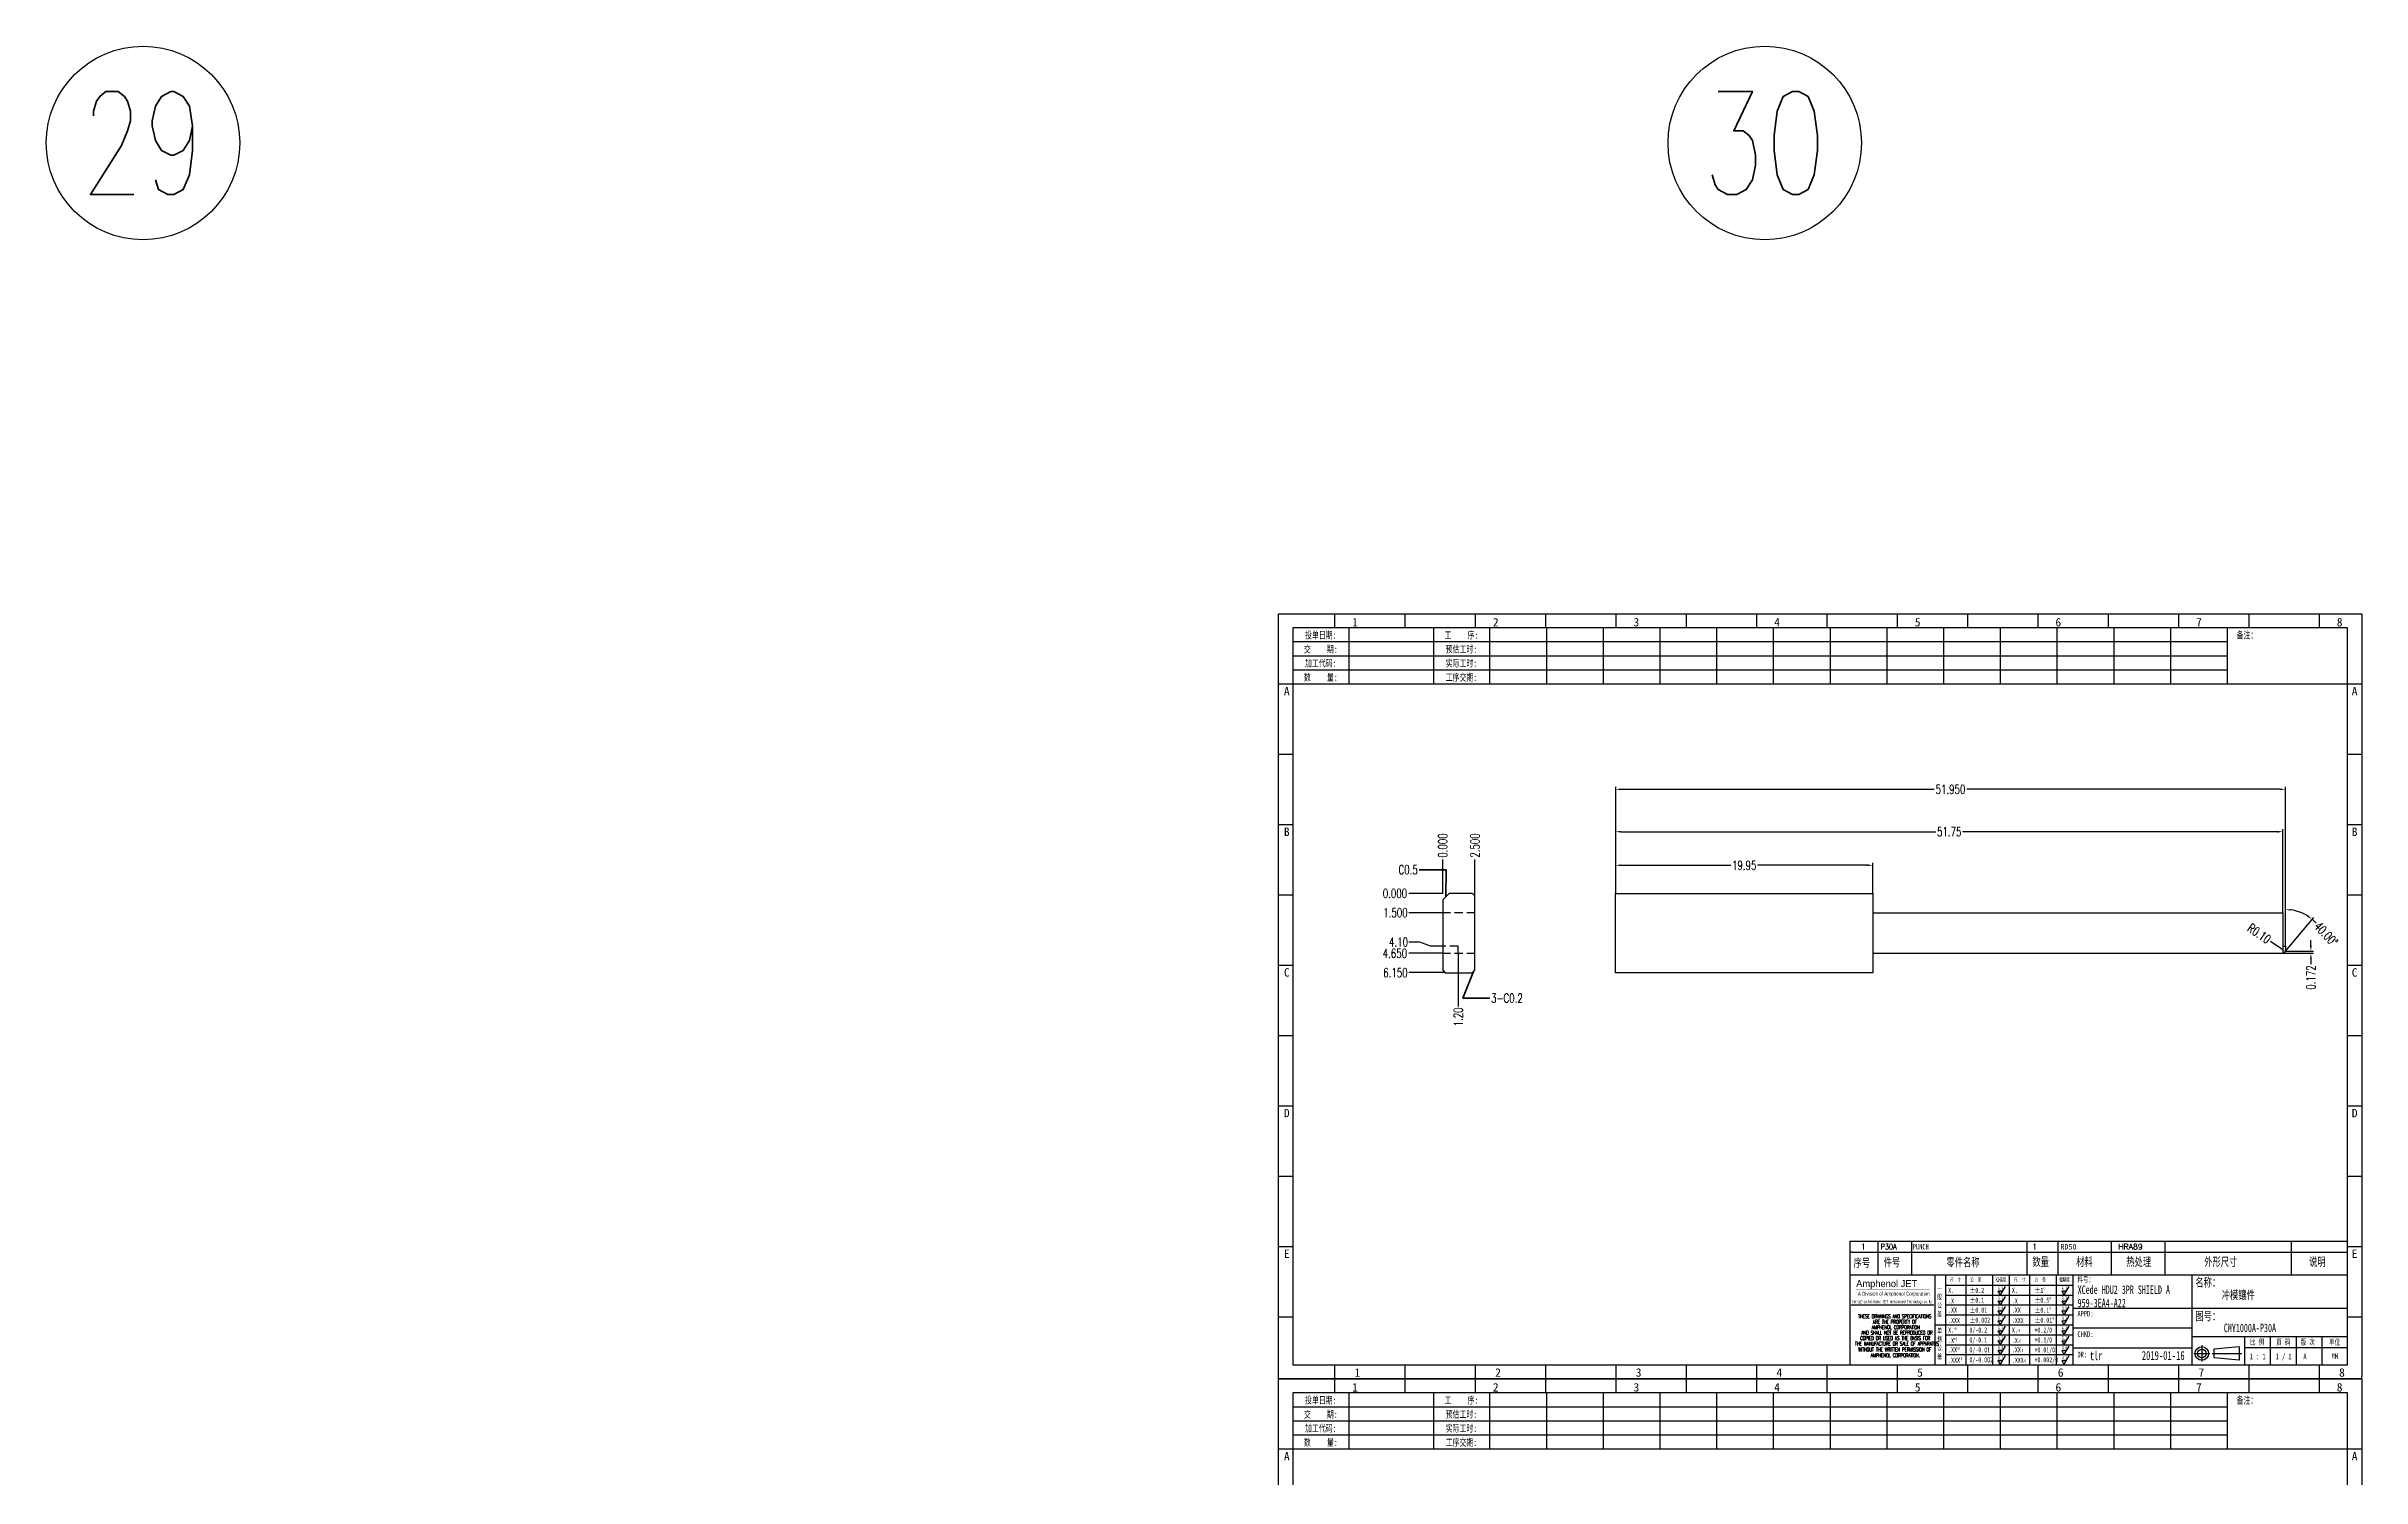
# Model space of a CAD drawing. Header units: millimetres. Extents: x -2852 to 5627, y -2271 to 1849.
# Drawn here: x -1689.5 to -1510, y 102.8 to 213.8 of the extents above; entities that cross this region are included whole.
import ezdxf
from ezdxf.enums import TextEntityAlignment as Align

# ---------------------------------------------------------------- set-up
doc = ezdxf.new("R2010")
doc.units = ezdxf.units.MM
doc.header["$PDSIZE"] = 3
doc.linetypes.add('DASHED', pattern=[19.05, 12.7, -6.35])
doc.linetypes.add('DASHED2', pattern=[9.525, 6.35, -3.175])
for name, color, linetype in [('1', 7, 'Continuous'), ('11', 4, 'DASHED2'), ('41', 1, 'Continuous'), ('66', 1, 'Continuous')]:
    doc.layers.add(name, color=color, linetype=linetype)
doc.styles.add('CH', font='仿宋_GB2312_0.ttf')
doc.styles.add('jet01', font='simplex.shx', dxfattribs={"width": 0.7, "bigfont": 'hztxt.shx'})
doc.styles.add('jet02', font='simplex.shx', dxfattribs={"width": 0.7})
doc.styles.add('SIMPLEX', font='SIMPLEX')
doc.styles.get("Standard").update_dxf_attribs({"font": '仿宋_GB2312_0.ttf', "width": 0.7})
doc.styles.add('TEXTSTYLE_1', font='TRIUMB.TTF')
doc.styles.add('TEXTSTYLE_2', font='TRIUM.TTF')
doc.styles.add('tk', font='', dxfattribs={"width": 0.7})
doc.styles.add('tk 2', font='仿宋_GB2312_0.ttf', dxfattribs={"width": 0.65})
doc.styles.add('tk 4', font='simplex.shx', dxfattribs={"width": 0.65, "bigfont": 'bigfont.shx'})
doc.styles.get('tk').set_extended_font_data('NSimSun')
doc.dimstyles.new('jet02', dxfattribs={"dimtxt": 3.5, "dimasz": 2.1, "dimexe": 1, "dimexo": 0, "dimgap": 0.5, "dimtad": 0, "dimtoh": 1, "dimdec": 3, "dimzin": 9, "dimdsep": 46, "dimtxsty": 'jet02', "dimcen": 0, "dimclrt": 256, "dimazin": 2, "dimtfac": 1, "dimtdec": 3, "dimtofl": 0, "dimtmove": 0, "dimatfit": 1, "dimfxl": 0, "dimarcsym": 0})

# ---------------------------------------------------------------- blocks, each defined once
blk = doc.blocks.new('A3-N')
at = {"layer": '1', "color": 1}
for p, q in [((0, 0), (0, 296.73)), ((0, 296.73), (420, 296.73)), ((21.82, 291.27), (21.82, 296.73)), ((49.09, 291.27), (49.09, 296.73)), ((76.36, 291.27), (76.36, 296.73)), ((103.64, 291.27), (103.64, 296.73)), ((103.64, 291.27), (103.64, 296.73)), ((103.64, 291.27), (103.64, 296.73)), ((130.91, 291.27), (130.91, 296.73)), ((158.18, 291.27), (158.18, 296.73)), ((185.45, 291.27), (185.45, 296.73)), ((212.73, 291.27), (212.73, 296.73)), ((240, 291.27), (240, 296.73)), ((267.27, 291.27), (267.27, 296.73)), ((294.55, 291.27), (294.55, 296.73)), ((321.82, 291.27), (321.82, 296.73)), ((349.09, 291.27), (349.09, 296.73)), ((376.36, 291.27), (376.36, 296.73)), ((403.64, 291.27), (403.64, 296.73)), ((420, 296.73), (420, 1)), ((5.45, 269.45), (0, 269.45)), ((420, 269.45), (414.55, 269.45)), ((5.45, 242.18), (0, 242.18)), ((420, 242.18), (414.55, 242.18)), ((5.45, 214.91), (0, 214.91)), ((420, 214.91), (414.55, 214.91)), ((5.45, 187.64), (0, 187.64)), ((420, 187.64), (414.55, 187.64)), ((5.45, 160.36), (0, 160.36)), ((420, 160.36), (414.55, 160.36)), ((5.45, 133.09), (0, 133.09)), ((420, 133.09), (414.55, 133.09)), ((5.45, 105.82), (0, 105.82)), ((420, 105.82), (414.55, 105.82)), ((5.45, 78.55), (0, 78.55)), ((420, 78.55), (414.55, 78.55)), ((5.45, 51.27), (0, 51.27)), ((222.45, 49.09), (221.45, 49.09)), ((221.45, 49.09), (221.45, 40.36)), ((222.45, 49.09), (414.55, 49.09)), ((232.36, 49.09), (232.36, 40.36)), ((245.45, 49.09), (245.45, 40.36)), ((290.18, 49.09), (290.18, 40.36)), ((302.18, 49.09), (302.18, 40.36)), ((322.91, 49.09), (322.91, 40.36)), ((343.64, 49.09), (343.64, 40.36)), ((392.73, 40.36), (392.73, 49.09)), ((420, 51.27), (414.55, 51.27)), ((258.55, 40.36), (258.55, 5.44)), ((266.45, 40.36), (266.45, 5.44)), ((276.78, 40.36), (276.78, 5.45)), ((291.18, 40.36), (291.18, 5.45)), ((301.51, 40.37), (301.51, 5.46)), ((308.01, 40.36), (308.01, 5.45)), ((354.09, 40.36), (354.09, 5.45)), ((308.01, 32.39), (258.55, 32.39)), ((308.01, 28.54), (258.55, 28.54)), ((414.55, 27.27), (308.01, 27.27)), ((5.45, 24), (0, 24)), ((308.01, 24.69), (258.55, 24.69)), ((354.09, 19.63), (308.01, 19.63)), ((420, 24), (414.55, 24)), ((308.01, 16.99), (258.55, 16.99)), ((308.01, 13.14), (258.55, 13.14)), ((308.01, 9.29), (258.55, 9.29)), ((308.01, 11.99), (354.09, 11.99)), ((414.55, 16.36), (354.09, 16.36)), ((372.51, 12.49), (362.69, 11.5)), ((362.69, 11.5), (362.69, 8.23)), ((372.51, 12.49), (372.51, 7.25)), ((374.55, 16.36), (374.55, 5.45)), ((414.55, 12), (374.55, 12)), ((384.55, 16.36), (384.55, 5.45)), ((394.55, 16.36), (394.55, 5.45)), ((404.55, 16.36), (404.55, 5.45)), ((1, 0), (0, 0)), ((420, 0), (1, 0)), ((21.82, 0), (21.82, 5.45)), ((49.09, 0), (49.09, 5.45)), ((76.36, 0), (76.36, 5.45)), ((103.64, 0), (103.64, 5.45)), ((130.91, 0), (130.91, 5.45)), ((158.18, 0), (158.18, 5.45)), ((185.45, 0), (185.45, 5.45)), ((212.73, 0), (212.73, 5.45)), ((240, 0), (240, 5.45)), ((267.27, 0), (267.27, 5.45)), ((294.55, 0), (294.55, 5.45)), ((321.82, 0), (321.82, 5.45)), ((349.09, 0), (349.09, 5.45)), ((372.51, 7.25), (362.69, 8.23)), ((376.36, 0), (376.36, 5.45)), ((403.64, 0), (403.64, 5.45)), ((420, 0), (420, 1))]:
    blk.add_line(p, q, dxfattribs=at)
at = {"layer": '1'}
for p, q in [((414.55, 278.18), (414.55, 284.73)), ((221.45, 40.36), (221.45, 5.45)), ((221.45, 40.36), (414.55, 40.36)), ((221.45, 40.36), (414.55, 40.36)), ((254.41, 40.36), (254.41, 5.45)), ((308.01, 36.24), (258.55, 36.24)), ((283.28, 40.36), (283.28, 5.45)), ((222.08, 28.67), (254.12, 28.67)), ((308.01, 20.84), (254.41, 20.84))]:
    blk.add_line(p, q, dxfattribs=at)
at = {"layer": '1', "color": 1, "ltscale": 0.05}
for p, q in [((278.93, 34.04), (279.79, 32.56)), ((278.93, 34.04), (280.65, 34.04)), ((278.93, 30.19), (279.79, 28.71)), ((278.93, 30.19), (280.65, 30.19)), ((281.68, 35.84), (279.79, 32.56)), ((281.68, 31.99), (279.79, 28.71)), ((281.68, 28.14), (279.79, 24.86)), ((303.66, 34.05), (304.52, 32.56)), ((303.66, 34.05), (305.38, 34.05)), ((303.66, 30.2), (305.38, 30.2)), ((303.66, 30.2), (304.52, 28.71)), ((306.41, 35.84), (304.52, 32.56)), ((306.41, 31.99), (304.52, 28.71)), ((306.41, 28.14), (304.52, 24.86)), ((278.93, 26.34), (279.79, 24.86)), ((278.93, 26.34), (280.65, 26.34)), ((278.93, 22.49), (280.65, 22.49)), ((278.93, 22.49), (279.79, 21.01)), ((278.93, 18.66), (279.79, 17.17)), ((278.93, 18.66), (280.65, 18.66)), ((281.68, 24.29), (279.79, 21.01)), ((281.68, 20.45), (279.79, 17.17)), ((303.66, 26.35), (304.52, 24.86)), ((303.66, 26.35), (305.38, 26.35)), ((303.66, 22.5), (305.38, 22.5)), ((303.66, 22.5), (304.52, 21.01)), ((303.66, 18.66), (304.52, 17.18)), ((303.66, 18.66), (305.38, 18.66)), ((306.41, 24.29), (304.52, 21.01)), ((306.41, 20.46), (304.52, 17.18)), ((278.93, 14.81), (280.65, 14.81)), ((278.93, 14.81), (279.79, 13.32)), ((278.93, 10.96), (279.79, 9.47)), ((278.93, 10.96), (280.65, 10.96)), ((281.68, 16.6), (279.79, 13.32)), ((281.68, 12.75), (279.79, 9.47)), ((303.66, 14.81), (305.38, 14.81)), ((303.66, 14.81), (304.52, 13.33)), ((303.66, 10.96), (304.52, 9.48)), ((303.66, 10.96), (305.38, 10.96)), ((306.41, 16.61), (304.52, 13.33)), ((306.41, 12.76), (304.52, 9.48)), ((278.93, 7.11), (279.79, 5.62)), ((278.93, 7.11), (280.65, 7.11)), ((281.68, 8.9), (279.79, 5.62)), ((303.66, 7.11), (305.38, 7.11)), ((303.66, 7.11), (304.52, 5.63)), ((306.41, 8.91), (304.52, 5.63))]:
    blk.add_line(p, q, dxfattribs=at)
at = {"layer": '1', "color": 1, "ltscale": 0.1}
for p, q in [((354.86, 9.87), (361.17, 9.87)), ((358.01, 13.02), (358.01, 6.71)), ((362.03, 9.87), (373.54, 9.87))]:
    blk.add_line(p, q, dxfattribs=at)
at = {"layer": '1'}
blk.add_lwpolyline([(221.45, 5.45), (414.55, 5.45), (414.55, 291.27), (5.45, 291.27), (5.45, 5.45), (414.55, 5.45)], dxfattribs=at)
at = {"layer": '1', "color": 7, "linetype": 'Continuous', "const_width": 0.123}
blk.add_lwpolyline([(223.11, 34.74), (252.6, 34.76)], dxfattribs=at)
at = {"layer": '1', "color": 1}
for radius in [2.62, 1.64]:
    blk.add_circle((358.01, 9.87), radius, dxfattribs=at)
at = {"layer": '41'}
for p, q in [((27.27, 291.27), (27.27, 269.45)), ((60, 291.27), (60, 269.45)), ((81.82, 291.27), (81.82, 269.45)), ((103.82, 291.27), (103.82, 269.45)), ((125.82, 291.27), (125.82, 269.45)), ((147.82, 291.27), (147.82, 269.45)), ((169.82, 291.27), (169.82, 269.45)), ((191.82, 291.27), (191.82, 269.45)), ((213.82, 291.27), (213.82, 269.45)), ((235.82, 291.27), (235.82, 269.45)), ((257.82, 291.27), (257.82, 269.45)), ((279.82, 291.27), (279.82, 269.45)), ((301.82, 291.27), (301.82, 269.45)), ((323.82, 291.27), (323.82, 269.45)), ((345.82, 291.27), (345.82, 269.45)), ((367.82, 291.27), (367.82, 269.45)), ((367.82, 285.82), (5.45, 285.82)), ((367.82, 280.36), (5.45, 280.36)), ((367.82, 274.91), (5.45, 274.91)), ((414.55, 269.45), (5.45, 269.45))]:
    blk.add_line(p, q, dxfattribs=at)
at = {"layer": '1', "style": 'tk', "width": 0.7}
for s, p in [('投单日期:', (16.36, 288.55)), ('工    序:', (70.91, 288.55)), ('备注：', (375.51, 288.55)), ('加工代码:', (16.36, 277.64)), ('交    期:', (16.36, 283.09)), ('预估工时:', (70.91, 283.09)), ('实际工时:', (70.91, 277.64)), ('数    量:', (16.36, 272.18)), ('工序交期:', (70.91, 272.18))]:
    blk.add_text(s, height=2.727, dxfattribs=at).set_placement(p, align=Align.MIDDLE)
at = {"layer": '1', "color": 1}
for s, p in [('1', (29.64, 295.11)), ('2', (84.18, 295.11)), ('3', (138.73, 295.11)), ('4', (193.27, 295.11)), ('5', (247.82, 295.11)), ('6', (302.36, 295.11)), ('7', (356.91, 295.11)), ('8', (411.45, 295.11)), ('1', (30.53, 4.11)), ('2', (85.08, 4.11)), ('3', (139.62, 4.11)), ('4', (194.17, 4.11)), ('5', (248.72, 4.11)), ('6', (303.26, 4.11)), ('7', (357.81, 4.11)), ('8', (412.35, 4.11))]:
    blk.add_text(s, height=3.27, dxfattribs=at).set_placement(p, align=Align.TOP_CENTER)
for s, p in [('A', (2.04, 268.36)), ('B', (2.04, 213.82)), ('C', (2.04, 159.27)), ('D', (2.04, 104.73)), ('E', (2.04, 50.18))]:
    blk.add_text(s, height=3.27, dxfattribs=at).set_placement(p, align=Align.TOP_LEFT)
for s, p in [('A', (418.37, 268.36)), ('B', (418.37, 213.82)), ('C', (418.37, 159.27)), ('D', (418.37, 104.73)), ('E', (418.37, 50.18))]:
    blk.add_text(s, height=3.27, dxfattribs=at).set_placement(p, align=Align.TOP_RIGHT)
at = {"layer": '1', "color": 1, "style": 'tk 2', "width": 0.7}
for s, height, p in [('序号', 3.273, (222.96, 43.34)), ('件号', 3.273, (234.62, 43.61)), ('零件名称', 3.273, (258.97, 43.61)), ('数量', 3.273, (292.3, 43.78)), ('材料', 3.273, (309.27, 43.78)), ('热处理', 3.273, (328.71, 43.78)), ('外形尺寸', 3.273, (358.94, 43.78)), ('说明', 3.273, (399.61, 43.78)), ('料号：', 2.182, (309.77, 37.46)), ('名称：', 3.273, (355.52, 35.79)), ('图号：', 3.273, (355.52, 22.7)), ('比 例', 2.182, (376.69, 13.18)), ('页 码', 2.182, (386.85, 13.18)), ('版 次', 2.182, (396.31, 13.18)), ('单位', 2.182, (407.35, 13.18))]:
    blk.add_text(s, height=height, dxfattribs=at).set_placement(p)
at = {"layer": '1', "color": 7, "linetype": 'Continuous', "style": 'TEXTSTYLE_1'}
blk.add_text('Amphenol JET', height=2.7, dxfattribs=at).set_placement((223.96, 35.61))
at = {"layer": '1', "color": 7, "linetype": 'Continuous'}
for s, height, style, width, p in [('HangZhou Amphenol JET Interconnect Technology co.,ltd ', 1.2, 'TEXTSTYLE_2', 0.6, (222.47, 29.36)), ('A Division of Amphenol Corporation', 1.5, 'TEXTSTYLE_2', 0.7, (224.64, 32.29)), ('THESE DRAWINGS AND SPECIFICATIONS', 1.5, 'tk 4', 0.6, (224.73, 23.52)), ('AND SHALL NOT BE REPRODUCED OR', 1.5, 'tk 4', 0.6, (225.95, 17.17)), ('AMPHENOL CORPORATION', 1.5, 'tk 4', 0.6, (230.04, 19.27)), ('ARE THE PROPERTY OF', 1.5, 'tk 4', 0.6, (230.45, 21.35)), ('THE MANUFACTURE OR SALE OF APPARATUS', 1.5, 'tk 4', 0.6, (223.5, 12.92)), ('WITHOUT THE WRITTEN PERMISSION OF', 1.5, 'tk 4', 0.6, (224.73, 10.67)), ('COPIED OR USED AS THE BASIS FOR', 1.5, 'tk 4', 0.6, (225.54, 15.02)), ('AMPHENOL CORPORATION.', 1.5, 'tk 4', 0.6, (229.63, 8.4))]:
    blk.add_text(s, height=height, dxfattribs=dict(at, style=style, width=width)).set_placement(p)
at = {"layer": '1', "color": 1, "style": 'tk 2', "width": 0.7}
for s, p in [('X.', (259.64, 34.37)), ('.X', (259.64, 30.28)), ('.XX', (259.64, 26.71)), ('%%P0.2', (267.9, 34.37)), ('%%P0.1', (267.9, 30.52)), ('%%P0.01', (267.9, 26.67)), ('X.', (284.37, 34.37)), ('.X', (284.37, 30.28)), ('.XX', (284.37, 26.71)), ('%%P1%%D', (293.12, 34.37)), ('%%P0.5%%D', (293.12, 30.52)), ('%%P0.1%%D', (293.12, 26.67)), ('X.', (259.64, 18.97)), ('.XXX', (259.64, 22.68)), ('0/-0.2', (267.9, 18.97)), ('%%P0.002', (267.9, 22.82)), ('X.', (284.37, 18.97)), ('.XXX', (284.37, 22.68)), ('+0.2/0', (293.12, 18.97)), ('%%P0.01%%D', (293.12, 22.82)), ('.X', (259.64, 14.88)), ('.XX', (259.64, 11.31)), ('0/-0.1', (267.9, 15.12)), ('0/-0.01', (267.9, 11.27)), ('.X', (284.37, 14.88)), ('.XX', (284.37, 11.31)), ('+0.1/0', (293.12, 15.12)), ('+0.01/0', (293.12, 11.27)), ('.XXX', (259.64, 7.28)), ('0/-0.002', (267.9, 7.42)), ('.XXX', (284.37, 7.28)), ('+0.002/0', (293.12, 7.42))]:
    blk.add_text(s, height=2, dxfattribs=at).set_placement(p, align=Align.MIDDLE_LEFT)
at = {"layer": '1', "color": 1, "ltscale": 0.05, "style": 'tk 2', "width": 0.5}
for s, p in [('3.2', (279.01, 30.41)), ('6.3', (279.01, 34.26)), ('0.8', (279.01, 26.56)), ('3.2', (303.74, 30.42)), ('0.8', (303.74, 26.57)), ('6.3', (303.74, 34.27)), ('0.2', (279.01, 22.71)), ('6.3', (279.01, 18.87)), ('0.2', (303.74, 22.72)), ('6.3', (303.74, 18.88)), ('3.2', (279.01, 15.02)), ('0.8', (279.01, 11.17)), ('3.2', (303.74, 15.03)), ('0.8', (303.74, 11.18)), ('0.2', (279.01, 7.32)), ('0.2', (303.74, 7.33))]:
    blk.add_text(s, height=1.6, dxfattribs=at).set_placement(p)
at = {"layer": '1', "style": 'tk 2', "width": 0.7}
for s, p in [('APPD:', (309.77, 24.21)), ('CHKD:', (309.77, 16.27)), ('DR:', (309.77, 8.35))]:
    blk.add_text(s, height=2.182, dxfattribs=at).set_placement(p)
at = {"layer": '1', "color": 7, "style": 'tk 2', "width": 0.7}
blk.add_text('MM', height=2.182, dxfattribs=at).set_placement((408.31, 7.75))
at = {"layer": '1', "color": 1, "ltscale": 0.05, "char_height": 1.5, "width": 6.3627, "attachment_point": 1, "style": 'tk 2'}
for s, insert in [('尺  寸', (260.31, 39.25)), ('公  差', (268.17, 39.25)), ('粗糙度', (277.98, 39.25)), ('尺  寸', (285.2, 39.25)), ('公  差', (293.18, 39.25)), ('粗糙度', (302.71, 39.26))]:
    blk.add_mtext(s, dxfattribs=dict(at, insert=insert))
at = {"layer": '1', "ltscale": 0.05, "char_height": 2, "width": 2.5195, "attachment_point": 1, "style": 'tk 2'}
for s, insert in [('一般公差', (255.39, 36.11)), ('单侧公差', (255.39, 19.71))]:
    blk.add_mtext(s, dxfattribs=dict(at, insert=insert))
at = {"layer": '1', "color": 1, "ltscale": 0.05, "char_height": 1.2, "width": 5.1396, "attachment_point": 1, "line_spacing_factor": 0.8, "style": 'tk 2'}
for s, insert in [('+0', (261.58, 20.13)), ('-0', (286.31, 19.33)), ('+0', (261.88, 16.09)), ('+0', (262.79, 12.45)), ('-0', (286.61, 15.29)), ('-0', (287.51, 11.65)), ('+0', (263.87, 8.44)), ('-0', (288.59, 7.64))]:
    blk.add_mtext(s, dxfattribs=dict(at, insert=insert))
at = {"layer": '1', "style": 'tk 2', "width": 0.7}
for tag, p in [('PATR-NO1', (309.84, 32.96)), ('PATR-NO2', (309.84, 27.81)), ('TITLE', (365.74, 30.9)), ('DWG-NO:', (366.54, 18.14))]:
    blk.add_attdef(tag, p, '', height=3.27, dxfattribs=at)
at = {"layer": '1', "color": 1, "style": 'tk 2', "width": 0.7}
for tag, p in [('DRAW', (314.55, 7.27)), ('DATE', (334.72, 7.32))]:
    blk.add_attdef(tag, p, '', height=3.49, dxfattribs=at)
at = {"layer": '1', "style": 'tk 2', "width": 0.7}
for tag, p in [('SCALE', (376.55, 8.73)), ('SHEET', (386.6, 8.72)), ('REV', (397.38, 8.73))]:
    blk.add_attdef(tag, text='', height=2.18, dxfattribs=at).set_placement(p, align=Align.MIDDLE_LEFT)
blk = doc.blocks.new('FB3')
at = {"layer": '1', "color": 1}
for p, q in [((0, 4.36), (193.09, 4.36)), ((0, 4.36), (0, 0)), ((10.91, 4.36), (10.91, 0)), ((24, 4.36), (24, 0)), ((68.73, 4.36), (68.73, 0)), ((80.73, 4.36), (80.73, 0)), ((101.45, 4.36), (101.45, 0)), ((122.18, 4.36), (122.18, 0)), ((171.27, 0), (171.27, 4.36))]:
    blk.add_line(p, q, dxfattribs=at)
at = {"layer": '1'}
for tag, style, p in [('ITEM', 'SIMPLEX', (4.36, 2.18)), ('PARTNO', 'SIMPLEX', (12, 2.18)), ('QTY', 'SIMPLEX', (74.18, 2.18)), ('MATL', 'CH', (81.72, 2.18)), ('FINISH', 'SIMPLEX', (104.17, 2.18)), ('SPEC', 'SIMPLEX', (130.91, 2.18)), ('REMARK', 'SIMPLEX', (174.06, 2.18))]:
    blk.add_attdef(tag, text='', height=2.18, dxfattribs=dict(at, style=style)).set_placement(p, align=Align.MIDDLE_LEFT)
at = {"layer": '1', "style": 'tk', "width": 0.7}
blk.add_attdef('DIE', text='', height=2.18, dxfattribs=at).set_placement((24.43, 2.18), align=Align.MIDDLE_LEFT)
blk = doc.blocks.new('*D1465')
at = {"layer": '41', "ltscale": 0.05}
blk.add_line((-666.02, -2304.3), (-668.65, -2304.3), dxfattribs=at)
at = {"layer": 'Defpoints', "color": 0, "ltscale": 0.05}
for p in [(-668.65, -2304.3), (-666.02, -2304.3), (-666.02, -2304.3)]:
    blk.add_point(p, dxfattribs=at)
at = {"layer": '41', "ltscale": 0.05, "insert": (-669.73, -2304.3), "char_height": 0.7, "attachment_point": 5, "style": 'jet02'}
blk.add_mtext('0.000', dxfattribs=at)
blk = doc.blocks.new('*D1466')
at = {"layer": '41', "ltscale": 0.05}
blk.add_line((-665.82, -2310.45), (-668.65, -2310.45), dxfattribs=at)
at = {"layer": 'Defpoints', "color": 0, "ltscale": 0.05}
for p in [(-666.02, -2304.3), (-668.65, -2310.45), (-665.82, -2310.45)]:
    blk.add_point(p, dxfattribs=at)
at = {"layer": '41', "ltscale": 0.05, "insert": (-669.69, -2310.45), "char_height": 0.7, "attachment_point": 5, "style": 'jet02'}
blk.add_mtext('6.150', dxfattribs=at)
blk = doc.blocks.new('*D1467')
at = {"layer": '41', "ltscale": 0.05}
blk.add_line((-666.02, -2308.95), (-668.65, -2308.95), dxfattribs=at)
at = {"layer": 'Defpoints', "color": 0, "ltscale": 0.05}
for p in [(-666.02, -2304.3), (-668.65, -2308.95), (-666.02, -2308.95)]:
    blk.add_point(p, dxfattribs=at)
at = {"layer": '41', "ltscale": 0.05, "insert": (-669.73, -2308.95), "char_height": 0.7, "attachment_point": 5, "style": 'jet02'}
blk.add_mtext('4.650', dxfattribs=at)
blk = doc.blocks.new('*D1468')
at = {"layer": '41', "ltscale": 0.05}
for p, q in [((-667.81, -2308.08), (-668.65, -2308.08)), ((-666.97, -2308.4), (-667.81, -2308.08)), ((-666.02, -2308.4), (-666.97, -2308.4))]:
    blk.add_line(p, q, dxfattribs=at)
at = {"layer": 'Defpoints', "color": 0, "ltscale": 0.05}
for p in [(-666.02, -2304.3), (-668.65, -2308.08), (-666.02, -2308.4)]:
    blk.add_point(p, dxfattribs=at)
at = {"layer": '41', "ltscale": 0.05, "insert": (-669.45, -2308.08), "char_height": 0.7, "attachment_point": 5, "style": 'jet02'}
blk.add_mtext('4.10', dxfattribs=at)
blk = doc.blocks.new('*D1469')
at = {"layer": '41', "ltscale": 0.05}
blk.add_line((-666.02, -2305.8), (-668.65, -2305.8), dxfattribs=at)
at = {"layer": 'Defpoints', "color": 0, "ltscale": 0.05}
for p in [(-666.02, -2304.3), (-668.65, -2305.8), (-666.02, -2305.8)]:
    blk.add_point(p, dxfattribs=at)
at = {"layer": '41', "ltscale": 0.05, "insert": (-669.69, -2305.8), "char_height": 0.7, "attachment_point": 5, "style": 'jet02'}
blk.add_mtext('1.500', dxfattribs=at)
blk = doc.blocks.new('*D1470')
at = {"layer": '41', "ltscale": 0.05}
blk.add_line((-666.02, -2304.3), (-666.02, -2301.67), dxfattribs=at)
at = {"layer": 'Defpoints', "color": 0, "ltscale": 0.05}
for p in [(-666.02, -2301.67), (-666.02, -2304.3), (-666.02, -2304.3)]:
    blk.add_point(p, dxfattribs=at)
at = {"layer": '41', "ltscale": 0.05, "insert": (-666.02, -2300.59), "char_height": 0.7, "attachment_point": 5, "rotation": 90, "style": 'jet02'}
blk.add_mtext('0.000', dxfattribs=at)
blk = doc.blocks.new('*D1471')
at = {"layer": '41', "ltscale": 0.05}
blk.add_line((-663.52, -2304.5), (-663.52, -2301.67), dxfattribs=at)
at = {"layer": 'Defpoints', "color": 0, "ltscale": 0.05}
for p in [(-663.52, -2301.67), (-666.02, -2304.3), (-663.52, -2304.5)]:
    blk.add_point(p, dxfattribs=at)
at = {"layer": '41', "ltscale": 0.05, "insert": (-663.52, -2300.59), "char_height": 0.7, "attachment_point": 5, "rotation": 90, "style": 'jet02'}
blk.add_mtext('2.500', dxfattribs=at)
blk = doc.blocks.new('*D1472')
at = {"layer": '41', "ltscale": 0.05}
blk.add_line((-664.82, -2308.95), (-664.82, -2313.08), dxfattribs=at)
at = {"layer": 'Defpoints', "color": 0, "ltscale": 0.05}
for p in [(-666.02, -2304.3), (-664.82, -2308.95), (-664.82, -2313.08)]:
    blk.add_point(p, dxfattribs=at)
at = {"layer": '41', "ltscale": 0.05, "insert": (-664.82, -2313.88), "char_height": 0.7, "attachment_point": 5, "rotation": 90, "style": 'jet02'}
blk.add_mtext('1.20', dxfattribs=at)
blk = doc.blocks.new('*D1473')
at = {"layer": '41', "ltscale": 0.05}
for p, q in [((-652.61, -2304.3), (-652.61, -2301.92)), ((-652.19, -2302.12), (-643.67, -2302.12)), ((-633.08, -2302.12), (-641.6, -2302.12)), ((-632.66, -2304.3), (-632.66, -2301.92))]:
    blk.add_line(p, q, dxfattribs=at)
for points in [[(-652.19, -2302.05), (-652.19, -2302.19), (-652.61, -2302.12)], [(-633.08, -2302.05), (-633.08, -2302.19), (-632.66, -2302.12)]]:
    blk.add_solid(points, dxfattribs=at)
at = {"layer": 'Defpoints', "color": 0, "ltscale": 0.05}
for p in [(-632.66, -2302.12), (-652.61, -2304.3), (-632.66, -2304.3)]:
    blk.add_point(p, dxfattribs=at)
at = {"layer": '41', "ltscale": 0.05, "insert": (-642.64, -2302.12), "char_height": 0.7, "attachment_point": 5, "style": 'jet02'}
blk.add_mtext('19.95', dxfattribs=at)
blk = doc.blocks.new('*D1474')
at = {"layer": '41', "ltscale": 0.05}
for p, q in [((-652.61, -2304.3), (-652.61, -2299.32)), ((-652.19, -2299.52), (-627.77, -2299.52)), ((-601.28, -2299.52), (-625.7, -2299.52)), ((-600.86, -2305.8), (-600.86, -2299.32))]:
    blk.add_line(p, q, dxfattribs=at)
for points in [[(-652.19, -2299.45), (-652.19, -2299.59), (-652.61, -2299.52)], [(-601.28, -2299.45), (-601.28, -2299.59), (-600.86, -2299.52)]]:
    blk.add_solid(points, dxfattribs=at)
at = {"layer": 'Defpoints', "color": 0, "ltscale": 0.05}
for p in [(-600.86, -2299.52), (-652.61, -2304.3), (-600.86, -2305.8)]:
    blk.add_point(p, dxfattribs=at)
at = {"layer": '41', "ltscale": 0.05, "insert": (-626.74, -2299.52), "char_height": 0.7, "attachment_point": 5, "style": 'jet02'}
blk.add_mtext('51.75', dxfattribs=at)
blk = doc.blocks.new('*D1475')
at = {"layer": '41', "ltscale": 0.05}
for p, q in [((-652.61, -2304.3), (-652.61, -2296.03)), ((-652.19, -2296.23), (-627.9, -2296.23)), ((-601.08, -2296.23), (-625.37, -2296.23)), ((-600.66, -2308.4), (-600.66, -2296.03))]:
    blk.add_line(p, q, dxfattribs=at)
for points in [[(-652.19, -2296.16), (-652.19, -2296.3), (-652.61, -2296.23)], [(-601.08, -2296.16), (-601.08, -2296.3), (-600.66, -2296.23)]]:
    blk.add_solid(points, dxfattribs=at)
at = {"layer": 'Defpoints', "color": 0, "ltscale": 0.05}
for p in [(-652.61, -2296.23), (-652.61, -2304.3), (-600.66, -2308.4)]:
    blk.add_point(p, dxfattribs=at)
at = {"layer": '41', "ltscale": 0.05, "insert": (-626.64, -2296.23), "char_height": 0.7, "attachment_point": 5, "style": 'jet02'}
blk.add_mtext('51.950', dxfattribs=at)
blk = doc.blocks.new('*D1476')
at = {"layer": '41', "ltscale": 0.05}
for p, q in [((-600.81, -2308.95), (-598.49, -2308.95)), ((-600.66, -2308.78), (-598.49, -2308.78)), ((-598.69, -2308.36), (-598.69, -2307.94)), ((-598.69, -2309.37), (-598.69, -2309.79))]:
    blk.add_line(p, q, dxfattribs=at)
for points in [[(-598.76, -2308.36), (-598.62, -2308.36), (-598.69, -2308.78)], [(-598.76, -2309.37), (-598.62, -2309.37), (-598.69, -2308.95)]]:
    blk.add_solid(points, dxfattribs=at)
at = {"layer": 'Defpoints', "color": 0, "ltscale": 0.05}
for p in [(-600.81, -2308.95), (-600.66, -2308.78), (-598.69, -2308.95)]:
    blk.add_point(p, dxfattribs=at)
at = {"layer": '41', "ltscale": 0.05, "insert": (-598.69, -2310.83), "char_height": 0.7, "attachment_point": 5, "rotation": 90, "style": 'jet02'}
blk.add_mtext('0.172', dxfattribs=at)
blk = doc.blocks.new('*D1477')
at = {"layer": '41', "ltscale": 0.05}
for p, q in [((-600.66, -2308.4), (-600.66, -2305.36)), ((-600.66, -2308.78), (-598.46, -2306.16))]:
    blk.add_line(p, q, dxfattribs=at)
for start, end in [(57.4708, 82.5292), (42.5292, 50)]:
    blk.add_arc((-600.66, -2308.78), 3.22, start, end, dxfattribs=at)
for points in [[(-600.25, -2305.65), (-600.24, -2305.52), (-600.66, -2305.56)], [(-598.89, -2306.01), (-598.97, -2306.12), (-598.59, -2306.31)]]:
    blk.add_solid(points, dxfattribs=at)
at = {"layer": 'Defpoints', "color": 0, "ltscale": 0.05}
for p in [(-599.92, -2305.64), (-600.81, -2308.95), (-600.68, -2308.81), (-600.66, -2308.4), (-600.66, -2308.74)]:
    blk.add_point(p, dxfattribs=at)
at = {"layer": '41', "ltscale": 0.05, "insert": (-597.5, -2307.46), "char_height": 0.7, "attachment_point": 5, "rotation": 312.5292, "style": 'jet02'}
blk.add_mtext('40.00°', dxfattribs=at)
blk = doc.blocks.new('*D1478')
at = {"layer": '41', "ltscale": 0.05}
blk.add_line((-601.83, -2308.01), (-601.03, -2308.56), dxfattribs=at)
blk.add_solid([(-600.99, -2308.51), (-601.06, -2308.62), (-600.68, -2308.8)], dxfattribs=at)
at = {"layer": 'Defpoints', "color": 0, "ltscale": 0.05}
for p in [(-600.76, -2308.74), (-600.68, -2308.8)]:
    blk.add_point(p, dxfattribs=at)
at = {"layer": '41', "ltscale": 0.05, "insert": (-602.7, -2307.42), "char_height": 0.7, "attachment_point": 5, "rotation": 325.6965, "style": 'jet02'}
blk.add_mtext('R0.10', dxfattribs=at)

msp = doc.modelspace()

# ---------------------------------------------------------------- linework, layer by layer
at = {"layer": '1', "ltscale": 0.05}
for p, q in [((-1547.8685, 146.6267), (-1516.0685, 146.6267)), ((-1516.0685, 146.6267), (-1516.0685, 143.4767)), ((-1516.0685, 144.0267), (-1515.8685, 144.0267)), ((-1515.8685, 144.0267), (-1515.8685, 143.6852)), ((-1516.013, 143.4767), (-1547.8685, 143.4767)), ((-1515.8919, 143.6209), (-1516.013, 143.4767))]:
    msp.add_line(p, q, dxfattribs=at)
for points in [[(-1578.9317, 141.9767), (-1578.7317, 142.1767), (-1578.7317, 147.9267), (-1578.9317, 148.1267), (-1580.7317, 148.1267), (-1581.2317, 147.6267), (-1581.2317, 142.1767), (-1581.0317, 141.9767)], [(-1567.8185, 141.9767), (-1567.8185, 148.1267), (-1547.8685, 148.1267), (-1547.8685, 141.9767)]]:
    msp.add_lwpolyline(points, close=True, dxfattribs=at)
msp.add_arc((-1515.9685, 143.6852), 0.1, 320, 360, dxfattribs=at)
at = {"layer": '11', "linetype": 'DASHED', "ltscale": 0.05}
for p, q in [((-1578.7317, 146.6267), (-1581.2317, 146.6267)), ((-1578.7317, 143.4767), (-1581.2317, 143.4767))]:
    msp.add_line(p, q, dxfattribs=at)
msp.add_lwpolyline([(-1580.0317, 143.4767), (-1580.0317, 144.0267), (-1581.2317, 144.0267)], dxfattribs=at)
at = {"layer": '66', "ltscale": 0.05}
for centre in [(-1682.0353, 206.3338), (-1556.2561, 206.3338)]:
    msp.add_circle(centre, 7.5, dxfattribs=at)

# ---------------------------------------------------------------- block references
at = {"layer": '1', "ltscale": 0.05, "xscale": 0.2000000000000455, "yscale": 0.2000000000000455, "zscale": 0.2000000000000455}
for p, values in [((-1593.9569, 110.4692), {'DWG-NO:': 'CMY1000A-P30A', 'TITLE': '冲模镶件', 'REV': 'A', 'SHEET': '1 / 1', 'DRAW': 'tlr', 'DATE': '2019-01-16', 'PATR-NO1': 'XCede HDU2 3PR SHIELD A', 'PATR-NO2': '959-3EA4-A22', 'SCALE': '1 : 1'}), ((-1593.9569, 51.1237), {'DWG-NO:': 'CMY1000A-P30B', 'TITLE': '冲模镶件', 'REV': 'A', 'SHEET': '1 / 1', 'DRAW': 'tlr', 'DATE': '2019-01-16', 'PATR-NO1': 'XCede HDU2 3PR SHIELD A', 'PATR-NO2': '959-3EA4-A22', 'SCALE': '1 : 1'})]:
    msp.add_blockref('A3-N', p, dxfattribs=at).add_auto_attribs(values)
at = {"layer": '1', "ltscale": 0.05}
ref = msp.add_blockref('FB3', (-1549.666, 120.2874), dxfattribs=dict(at, xscale=0.2000000000000455, yscale=0.2000000000000455, zscale=0.2000000000000455))
ref.add_attrib('PARTNO', 'P30A', dxfattribs={"height": 0.43636, "style": 'SIMPLEX', "width": 0.8}).set_placement((-1547.266, 120.7237), align=Align.MIDDLE_LEFT)
ref.add_attrib('ITEM', '1', dxfattribs={"height": 0.4364, "style": 'SIMPLEX'}).set_placement((-1548.7933, 120.7237), align=Align.MIDDLE_LEFT)
ref.add_attrib('DIE', 'PUNCH', dxfattribs={"height": 0.43636, "style": 'tk', "width": 0.7}).set_placement((-1544.78, 120.7237), align=Align.MIDDLE_LEFT)
ref.add_attrib('QTY', '1', dxfattribs={"height": 0.4364, "style": 'SIMPLEX'}).set_placement((-1535.5061, 120.7237), align=Align.MIDDLE_LEFT)
ref.add_attrib('MATL', 'RD50', dxfattribs={"height": 0.43636, "style": 'CH'}).set_placement((-1533.3228, 120.7237), align=Align.MIDDLE_LEFT)
ref.add_attrib('FINISH', 'HRA89', dxfattribs={"height": 0.43636, "style": 'SIMPLEX'}).set_placement((-1528.8315, 120.7237), align=Align.MIDDLE_LEFT)

# ---------------------------------------------------------------- texts
at = {"layer": '41', "ltscale": 0.05, "char_height": 0.7, "style": 'jet02'}
for s, insert, attachment_point in [('C0.5', (-1583.1672, 149.9675), 6), ('3-C0.2', (-1577.4823, 140.003), 4)]:
    msp.add_mtext(s, dxfattribs=dict(at, insert=insert, attachment_point=attachment_point))
at = {"layer": '66', "ltscale": 0.05, "style": 'jet01', "width": 0.7}
for s, p in [('29', (-1682.0353, 206.3338)), ('30', (-1556.2561, 206.3338))]:
    msp.add_text(s, height=8, dxfattribs=at).set_placement(p, align=Align.MIDDLE)

# ---------------------------------------------------------------- dimensions: what is measured, and where the dimension line sits
at = {"layer": '41', "ltscale": 0.05}
for base, p1, p2, override, picture, middle in [((-1567.8185, 156.2035), (-1515.8685, 144.0267), (-1567.8185, 148.1267), {"dimscale": 0.2, "dimtoh": 0, "dimzin": 1, "dimclrd": 256, "dimclre": 256, "dimadec": 3, "dimazin": 0, "dimatfit": 3, "dimlwd": 65535, "dimlwe": 65535}, '*D1475', (-1541.8435, 156.2035)), ((-1516.0685, 152.9092), (-1567.8185, 148.1267), (-1516.0685, 146.6267), {"dimscale": 0.2, "dimtoh": 0, "dimdec": 2, "dimzin": 1, "dimclrd": 256, "dimclre": 256, "dimazin": 0, "dimatfit": 3, "dimlwd": 65535, "dimlwe": 65535}, '*D1474', (-1541.9435, 152.9092)), ((-1547.8685, 150.3057), (-1567.8185, 148.1267), (-1547.8685, 148.1267), {"dimscale": 0.2, "dimtoh": 0, "dimdec": 2, "dimzin": 1, "dimclrd": 256, "dimclre": 256, "dimazin": 0, "dimatfit": 3, "dimlwd": 65535, "dimlwe": 65535}, '*D1473', (-1557.8435, 150.3057))]:
    dim = msp.add_linear_dim(base=base, p1=p1, p2=p2, dimstyle='jet02', override=override, dxfattribs=at)
    dim.commit()
    dim.dimension.update_dxf_attribs({"geometry": picture, "text_midpoint": middle, "insert": (-915.2077, 2452.4298)})
for feature_location, offset, dtype, origin, override, picture, middle, set_off in [((-1581.2316842982, 148.1266630333), (0, 2.6304149323), 1, (-1581.2316842982, 148.1266630333), {"dimscale": 0.2, "dimtoh": 0, "dimzin": 1, "dimclrd": 256, "dimclre": 256, "dimadec": 3, "dimazin": 0, "dimatfit": 3, "dimlwd": 65535, "dimlwe": 65535}, '*D1470', (-1581.2316842982, 151.8370779656), (-915.2077048823, 2452.4298167741)), ((-1578.7317, 147.9267), (0, 2.8304), 1, (-1581.2317, 148.1267), {"dimscale": 0.2, "dimtoh": 0, "dimzin": 1, "dimclrd": 256, "dimclre": 256, "dimadec": 3, "dimazin": 0, "dimatfit": 3, "dimlwd": 65535, "dimlwe": 65535}, '*D1471', (-1578.7317, 151.8371), (-915.2077, 2452.4298)), ((-1581.2316842982, 148.1266630333), (-2.6304149323, 0), 0, (-1581.2316842982, 148.1266630333), {"dimscale": 0.2, "dimtoh": 0, "dimzin": 1, "dimclrd": 256, "dimclre": 256, "dimadec": 3, "dimazin": 0, "dimatfit": 3, "dimlwd": 65535, "dimlwe": 65535}, '*D1465', (-1584.9420992305, 148.1266630333), (-915.2077048823, 2452.4298167741)), ((-1581.2317, 143.4767), (-2.6304, 0), 0, (-1581.2317, 148.1267), {"dimscale": 0.2, "dimtoh": 0, "dimzin": 1, "dimclrd": 256, "dimclre": 256, "dimadec": 3, "dimazin": 0, "dimatfit": 3, "dimlwd": 65535, "dimlwe": 65535}, '*D1467', (-1584.9421, 143.4767), (-915.2077, 2452.4298)), ((-1581.0317, 141.9767), (-2.8304, 0), 0, (-1581.2317, 148.1267), {"dimscale": 0.2, "dimtoh": 0, "dimzin": 1, "dimclrd": 256, "dimclre": 256, "dimadec": 3, "dimazin": 0, "dimatfit": 3, "dimlwd": 65535, "dimlwe": 65535}, '*D1466', (-1584.8954, 141.9767), (-915.2077, 2452.4298)), ((-1581.2317, 146.6267), (-2.6304, 0), 0, (-1581.2317, 148.1267), {"dimscale": 0.2, "dimtoh": 0, "dimzin": 1, "dimclrd": 256, "dimclre": 256, "dimadec": 3, "dimazin": 0, "dimatfit": 3, "dimlwd": 65535, "dimlwe": 65535}, '*D1469', (-1584.8954, 146.6267), (-915.2077, 2452.4298)), ((-1581.2317, 144.0267), (-2.6304, 0.325), 0, (-1581.2317, 148.1267), {"dimscale": 0.2, "dimtoh": 0, "dimdec": 2, "dimzin": 1, "dimclrd": 256, "dimclre": 256, "dimazin": 0, "dimatfit": 3, "dimlwd": 65535, "dimlwe": 65535}, '*D1468', (-1584.6621, 144.3517), (-915.2077, 2452.4298)), ((-1580.0317, 143.4767), (0, -4.1304), 1, (-1581.2317, 148.1267), {"dimscale": 0.2, "dimtoh": 0, "dimdec": 2, "dimzin": 1, "dimclrd": 256, "dimclre": 256, "dimazin": 0, "dimatfit": 3, "dimlwd": 65535, "dimlwe": 65535}, '*D1472', (-1580.0317, 138.5462), (-915.2077, 2452.4298))]:
    dim = msp.add_ordinate_dim(feature_location=feature_location, offset=offset, dtype=dtype, origin=origin, dimstyle='jet02', override=override, dxfattribs=at)
    dim.commit()
    dim.dimension.update_dxf_attribs({"geometry": picture, "text_midpoint": middle, "insert": set_off})
dim = msp.add_radius_dim(center=(-1515.9685, 143.6852), mpoint=(-1515.8859, 143.6288), dimstyle='jet02', override={"dimscale": 0.2, "dimtoh": 0, "dimdec": 2, "dimzin": 1, "dimclrd": 256, "dimclre": 256, "dimazin": 0, "dimtmove": 1, "dimatfit": 3, "dimlwd": 65535, "dimlwe": 65535}, dxfattribs=at)
dim.commit()
dim.dimension.update_dxf_attribs({"geometry": '*D1478', "text_midpoint": (-1517.9029, 145.0049), "dimtype": 132, "insert": (-915.2077, 2452.4298)})
dim = msp.add_angular_dim_2l(base=(-1515.12518, 146.78527), line1=((-1515.86854, 144.02666), (-1515.86854, 143.68518)), line2=((-1515.89193, 143.6209), (-1516.01296, 143.47666)), dimstyle='jet02', override={"dimscale": 0.2, "dimtoh": 0, "dimdec": 2, "dimzin": 1, "dimclrd": 256, "dimclre": 256, "dimazin": 0, "dimatfit": 3, "dimlwd": 65535, "dimlwe": 65535}, dxfattribs=at)
dim.commit()
dim.dimension.update_dxf_attribs({"geometry": '*D1477', "text_midpoint": (-1512.70788, 144.97161), "insert": (-915.2077, 2452.42982)})
dim = msp.add_linear_dim(base=(-1513.9021, 143.4767), p1=(-1515.8685, 143.6488), p2=(-1516.013, 143.4767), angle=90, dimstyle='jet02', override={"dimscale": 0.2, "dimtoh": 0, "dimzin": 1, "dimclrd": 256, "dimclre": 256, "dimadec": 3, "dimazin": 0, "dimatfit": 3, "dimlwd": 65535, "dimlwe": 65535}, dxfattribs=at)
dim.commit()
dim.dimension.update_dxf_attribs({"geometry": '*D1476', "text_midpoint": (-1513.9021, 141.6033), "insert": (-915.2077, 2452.4298)})

# ---------------------------------------------------------------- leaders
at = {"layer": '41', "ltscale": 0.05, "annotation_type": 0, "has_hookline": 1}
for points, override, hookline_direction, text_width in [([(-1580.9817, 147.8767), (-1580.9672, 149.9675), (-1583.0672, 149.9675)], {"dimscale": 0.2, "dimtoh": 0, "dimzin": 1, "dimclrd": 256, "dimclre": 256, "dimadec": 3, "dimazin": 0, "dimatfit": 3, "dimlwd": 65535, "dimlwe": 65535}, 1, 1.5167), ([(-1578.8317, 142.0767), (-1579.6823, 140.003), (-1577.5823, 140.003)], {"dimscale": 0.2, "dimtoh": 0, "dimdec": 2, "dimzin": 1, "dimclrd": 256, "dimclre": 256, "dimazin": 0, "dimatfit": 3, "dimlwd": 65535, "dimlwe": 65535}, 0, 2.59)]:
    msp.add_leader(points, dimstyle='jet02', override=override, dxfattribs=dict(at, hookline_direction=hookline_direction, text_width=text_width))

doc.saveas('drawing.dxf')
